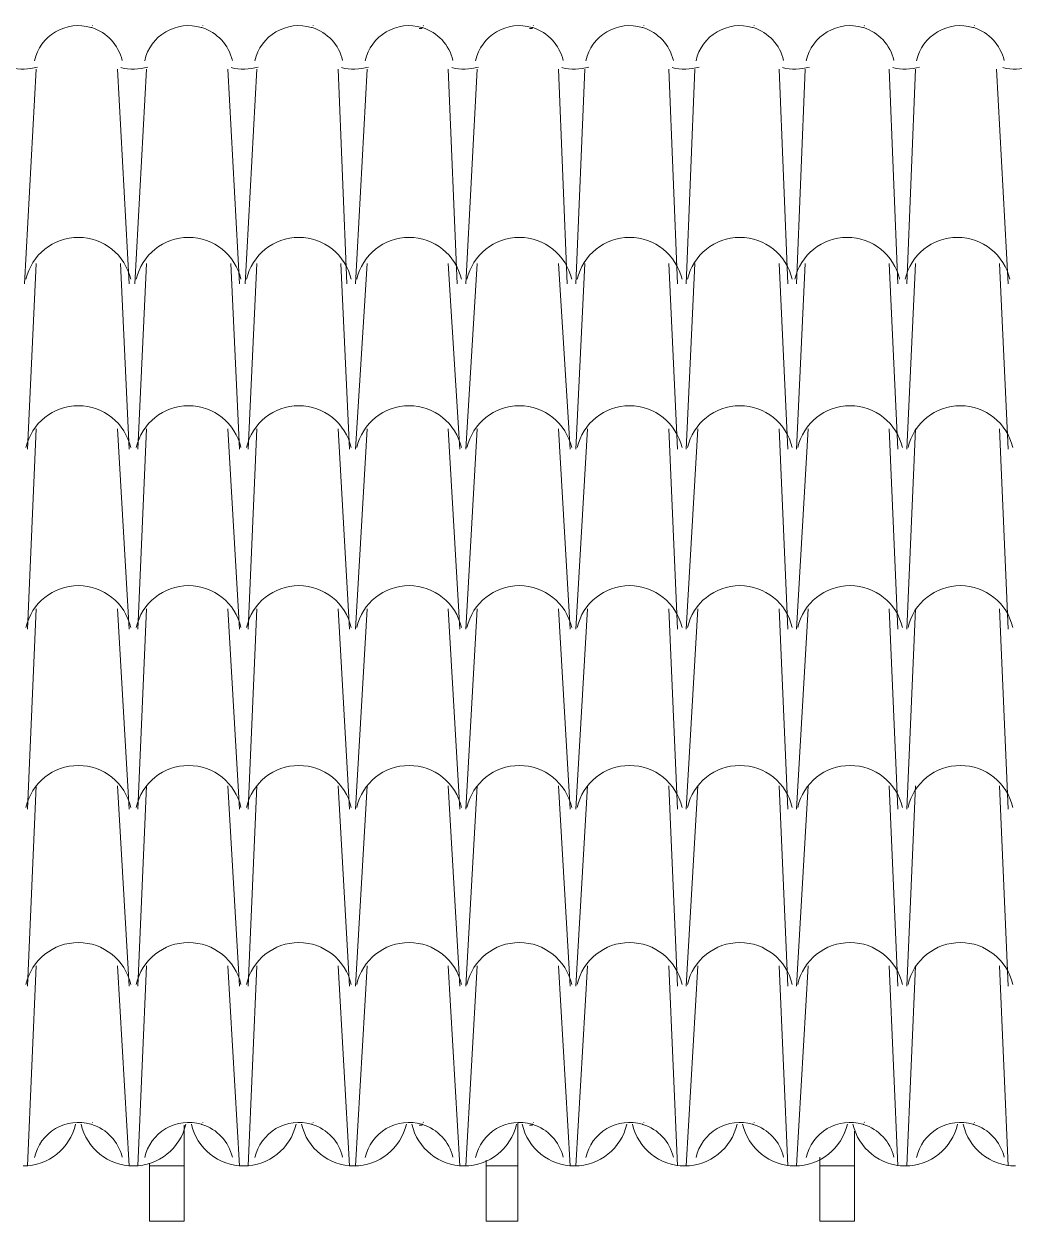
# Model space of a CAD drawing. Header units: millimetres. Extents: x 8329 to 21574, y -433 to 4921.
# Drawn here: x 12481 to 13938, y 3157 to 4918 of the extents above; entities that cross this region are included whole.
import ezdxf

# ---------------------------------------------------------------- set-up
doc = ezdxf.new("R2010")
doc.units = ezdxf.units.MM
doc.layers.add('A-COB-___-___-EXI', color=250, linetype='Continuous', lineweight=25)

msp = doc.modelspace()

# ---------------------------------------------------------------- linework, layer by layer
at = {"layer": 'A-COB-___-___-EXI', "color": 28, "lineweight": 15}
for p, q in [((13062.9, 4911.1), (13067.2, 4911.1)), ((13225.1, 4911.1), (13229.3, 4911.1)), ((12482.4, 4535.5), (12499.5, 4851.4)), ((12636.1, 4535.5), (12619, 4851.4)), ((12644.6, 4535.5), (12661.7, 4851.4)), ((12798.3, 4535.5), (12781.2, 4851.4)), ((12806.8, 4535.5), (12823.9, 4851.4)), ((12956.2, 4535.5), (12943.4, 4851.4)), ((12969, 4535.5), (12986.1, 4851.4)), ((13118.4, 4535.5), (13105.6, 4851.4)), ((13131.2, 4535.5), (13148.2, 4851.4)), ((13280.6, 4535.5), (13267.8, 4851.4)), ((13293.4, 4535.5), (13306.2, 4851.4)), ((13442.7, 4535.5), (13429.9, 4851.4)), ((13455.6, 4535.5), (13468.4, 4851.4)), ((13604.9, 4535.5), (13592.1, 4851.4)), ((13617.7, 4535.5), (13630.5, 4851.4)), ((13767.1, 4535.5), (13754.3, 4851.4)), ((13779.9, 4535.5), (13792.7, 4851.4)), ((13929.3, 4535.5), (13912.2, 4851.4)), ((12486.7, 4292.2), (12499.5, 4565.4)), ((12636.1, 4292.2), (12623.3, 4565.4)), ((12648.9, 4292.2), (12661.7, 4565.4)), ((12798.3, 4292.2), (12785.5, 4565.4)), ((12811.1, 4292.2), (12823.9, 4565.4)), ((12960.4, 4292.2), (12947.6, 4565.4)), ((12969, 4292.2), (12986.1, 4565.4)), ((13122.6, 4292.2), (13105.6, 4565.4)), ((13131.2, 4292.2), (13148.2, 4565.4)), ((13284.8, 4292.2), (13267.8, 4565.4)), ((13293.4, 4292.2), (13306.2, 4565.4)), ((13442.7, 4292.2), (13429.9, 4565.4)), ((13455.6, 4292.2), (13468.4, 4565.4)), ((13604.9, 4292.2), (13592.1, 4565.4)), ((13617.7, 4292.2), (13630.5, 4565.4)), ((13767.1, 4292.2), (13754.3, 4565.4)), ((13779.9, 4292.2), (13792.7, 4565.4)), ((13929.3, 4292.2), (13916.5, 4565.4)), ((12486.7, 4027.6), (12499.5, 4322.1)), ((12636.1, 4027.6), (12619, 4322.1)), ((12648.9, 4027.6), (12661.7, 4322.1)), ((12798.3, 4027.6), (12781.2, 4322.1)), ((12811.1, 4027.6), (12823.9, 4322.1)), ((12960.4, 4027.6), (12943.4, 4322.1)), ((12969, 4027.6), (12986.1, 4322.1)), ((13122.6, 4027.6), (13105.6, 4322.1)), ((13131.2, 4027.6), (13148.2, 4322.1)), ((13284.8, 4027.6), (13267.8, 4322.1)), ((13293.4, 4027.6), (13310.4, 4322.1)), ((13442.7, 4027.6), (13429.9, 4322.1)), ((13455.6, 4027.6), (13472.6, 4322.1)), ((13604.9, 4027.6), (13592.1, 4322.1)), ((13617.7, 4027.6), (13634.8, 4322.1)), ((13767.1, 4027.6), (13754.3, 4322.1)), ((13779.9, 4027.6), (13792.7, 4322.1)), ((13929.3, 4027.6), (13916.5, 4322.1)), ((12486.7, 3763), (12499.5, 4057.5)), ((12636.1, 3763), (12619, 4057.5)), ((12648.9, 3763), (12661.7, 4057.5)), ((12798.3, 3763), (12781.2, 4057.5)), ((12811.1, 3763), (12823.9, 4057.5)), ((12960.4, 3763), (12943.4, 4057.5)), ((12969, 3763), (12986.1, 4057.5)), ((13122.6, 3763), (13105.6, 4057.5)), ((13131.2, 3763), (13148.2, 4057.5)), ((13284.8, 3763), (13267.8, 4057.5)), ((13293.4, 3763), (13310.4, 4057.5)), ((13442.7, 3763), (13429.9, 4057.5)), ((13455.6, 3763), (13472.6, 4057.5)), ((13604.9, 3763), (13592.1, 4057.5)), ((13617.7, 3763), (13634.8, 4057.5)), ((13767.1, 3763), (13754.3, 4057.5)), ((13779.9, 3763), (13792.7, 4057.5)), ((13929.3, 3763), (13916.5, 4057.5)), ((12486.7, 3502.6), (12499.5, 3797.1)), ((12636.1, 3502.6), (12619, 3797.1)), ((12648.9, 3502.6), (12661.7, 3797.1)), ((12798.3, 3502.6), (12781.2, 3797.1)), ((12811.1, 3502.6), (12823.9, 3797.1)), ((12960.4, 3502.6), (12943.4, 3797.1)), ((12969, 3502.6), (12986.1, 3797.1)), ((13122.6, 3502.6), (13105.6, 3797.1)), ((13131.2, 3502.6), (13148.2, 3797.1)), ((13284.8, 3502.6), (13267.8, 3797.1)), ((13293.4, 3502.6), (13310.4, 3797.1)), ((13442.7, 3502.6), (13429.9, 3797.1)), ((13455.6, 3502.6), (13472.6, 3797.1)), ((13604.9, 3502.6), (13592.1, 3797.1)), ((13617.7, 3502.6), (13634.8, 3797.1)), ((13767.1, 3502.6), (13754.3, 3797.1)), ((13779.9, 3502.6), (13792.7, 3797.1)), ((13929.3, 3502.6), (13916.5, 3797.1)), ((12486.7, 3238), (12499.5, 3532.5)), ((12636.1, 3238), (12619, 3532.5)), ((12648.9, 3238), (12661.7, 3532.5)), ((12798.3, 3238), (12781.2, 3532.5)), ((12811.1, 3238), (12823.9, 3532.5)), ((12960.4, 3238), (12943.4, 3532.5)), ((12969, 3238), (12986.1, 3532.5)), ((13122.6, 3238), (13105.6, 3532.5)), ((13131.2, 3238), (13148.2, 3532.5)), ((13284.8, 3238), (13267.8, 3532.5)), ((13293.4, 3238), (13310.4, 3532.5)), ((13442.7, 3238), (13429.9, 3532.5)), ((13455.6, 3238), (13472.6, 3532.5)), ((13604.9, 3238), (13592.1, 3532.5)), ((13617.7, 3238), (13634.8, 3532.5)), ((13767.1, 3238), (13754.3, 3532.5)), ((13779.9, 3238), (13792.7, 3532.5)), ((13929.3, 3238), (13916.5, 3532.5)), ((12717.2, 3238), (12717.2, 3297.8)), ((13062.9, 3297.8), (13067.2, 3297.8)), ((13208, 3238), (13208, 3302)), ((13225.1, 3297.8), (13229.3, 3297.8)), ((13703.1, 3238), (13703.1, 3289.2))]:
    msp.add_line(p, q, dxfattribs=at)
at = {"layer": 'A-COB-___-___-EXI', "color": 28, "lineweight": 15, "flags": 128}
for points in [[(12665.9, 3242.3), (12665.9, 3238), (12717.2, 3238), (12717.2, 3156.9), (12665.9, 3156.9), (12665.9, 3238)], [(13161.1, 3246.5), (13161.1, 3238), (13208, 3238), (13208, 3156.9), (13161.1, 3156.9), (13161.1, 3238)], [(13651.9, 3250.8), (13651.9, 3238), (13703.1, 3238), (13703.1, 3156.9), (13651.9, 3156.9), (13651.9, 3238)]]:
    msp.add_lwpolyline(points, dxfattribs=at)
at = {"layer": 'A-COB-___-___-EXI', "color": 18, "lineweight": 9}
for points in [[(12579.9, 4912.7), (12562.4, 4917.9), (12543.5, 4915.5), (12527.8, 4906.2)], [(12579.9, 4912.7), (12562.4, 4917.9), (12543.5, 4915.5), (12527.8, 4906.2)], [(12582.2, 4915.8), (12582.2, 4915.6), (12582.3, 4915.5), (12582.3, 4915.2)], [(12742.1, 4912.7), (12724.6, 4917.9), (12705.7, 4915.5), (12689.9, 4906.2)], [(12742.1, 4912.7), (12724.6, 4917.9), (12705.7, 4915.5), (12689.9, 4906.2)], [(12744.4, 4915.8), (12744.4, 4915.6), (12744.4, 4915.5), (12744.5, 4915.2)], [(12904.3, 4912.7), (12886.8, 4917.9), (12867.9, 4915.5), (12852.1, 4906.2)], [(12904.3, 4912.7), (12886.8, 4917.9), (12867.9, 4915.5), (12852.1, 4906.2)], [(12906.6, 4915.8), (12906.6, 4915.6), (12906.6, 4915.5), (12906.7, 4915.2)], [(13066.5, 4912.7), (13049, 4917.9), (13030.1, 4915.5), (13014.3, 4906.2)], [(13066.5, 4912.7), (13049, 4917.9), (13030.1, 4915.5), (13014.3, 4906.2)], [(13068.8, 4915.8), (13068.8, 4915.6), (13068.8, 4915.5), (13068.9, 4915.2)], [(13228.7, 4912.7), (13211.1, 4917.9), (13192.3, 4915.5), (13176.5, 4906.2)], [(13228.7, 4912.7), (13211.1, 4917.9), (13192.3, 4915.5), (13176.5, 4906.2)], [(13230.9, 4915.8), (13230.9, 4915.6), (13231, 4915.5), (13231.1, 4915.2)], [(13390.9, 4912.7), (13373.3, 4917.9), (13354.4, 4915.5), (13338.7, 4906.2)], [(13390.9, 4912.7), (13373.3, 4917.9), (13354.4, 4915.5), (13338.7, 4906.2)], [(13393.1, 4915.8), (13393.1, 4915.6), (13393.2, 4915.5), (13393.3, 4915.2)], [(13553.1, 4912.7), (13535.5, 4917.9), (13516.6, 4915.5), (13500.9, 4906.2)], [(13553.1, 4912.7), (13535.5, 4917.9), (13516.6, 4915.5), (13500.9, 4906.2)], [(13555.3, 4915.8), (13555.3, 4915.6), (13555.4, 4915.5), (13555.5, 4915.2)], [(13715.2, 4912.7), (13697.7, 4917.9), (13678.8, 4915.5), (13663.1, 4906.2)], [(13715.2, 4912.7), (13697.7, 4917.9), (13678.8, 4915.5), (13663.1, 4906.2)], [(13717.5, 4915.8), (13717.5, 4915.6), (13717.6, 4915.5), (13717.7, 4915.2)], [(13877.4, 4912.7), (13859.9, 4917.9), (13841, 4915.5), (13825.3, 4906.2)], [(13877.4, 4912.7), (13859.9, 4917.9), (13841, 4915.5), (13825.3, 4906.2)], [(13879.7, 4915.8), (13879.7, 4915.6), (13879.8, 4915.5), (13879.8, 4915.2)], [(12527.8, 4906.2), (12512, 4897), (12500.8, 4881.6), (12496.8, 4863.8)], [(12527.8, 4906.2), (12512, 4897), (12500.8, 4881.6), (12496.8, 4863.8)], [(12581, 4912.4), (12580.6, 4912.5), (12580.3, 4912.6), (12579.9, 4912.7)], [(12625.8, 4864.3), (12620.4, 4887.1), (12603.4, 4905.4), (12581, 4912.4)], [(12625.8, 4864.3), (12620.4, 4887.1), (12603.4, 4905.4), (12581, 4912.4)], [(12689.9, 4906.2), (12674.2, 4897), (12663, 4881.6), (12659, 4863.8)], [(12689.9, 4906.2), (12674.2, 4897), (12663, 4881.6), (12659, 4863.8)], [(12743.2, 4912.4), (12742.8, 4912.5), (12742.5, 4912.6), (12742.1, 4912.7)], [(12788, 4864.3), (12782.6, 4887.1), (12765.6, 4905.4), (12743.2, 4912.4)], [(12788, 4864.3), (12782.6, 4887.1), (12765.6, 4905.4), (12743.2, 4912.4)], [(12852.1, 4906.2), (12836.4, 4897), (12825.2, 4881.6), (12821.2, 4863.8)], [(12852.1, 4906.2), (12836.4, 4897), (12825.2, 4881.6), (12821.2, 4863.8)], [(12905.4, 4912.4), (12905, 4912.5), (12904.7, 4912.6), (12904.3, 4912.7)], [(12950.2, 4864.3), (12944.8, 4887.1), (12927.8, 4905.4), (12905.4, 4912.4)], [(12950.2, 4864.3), (12944.8, 4887.1), (12927.8, 4905.4), (12905.4, 4912.4)], [(13014.3, 4906.2), (12998.6, 4897), (12987.4, 4881.6), (12983.4, 4863.8)], [(13014.3, 4906.2), (12998.6, 4897), (12987.4, 4881.6), (12983.4, 4863.8)], [(13067.6, 4912.4), (13067.2, 4912.5), (13066.9, 4912.6), (13066.5, 4912.7)], [(13112.4, 4864.3), (13107, 4887.1), (13090, 4905.4), (13067.6, 4912.4)], [(13112.4, 4864.3), (13107, 4887.1), (13090, 4905.4), (13067.6, 4912.4)], [(13176.5, 4906.2), (13160.8, 4897), (13149.6, 4881.6), (13145.6, 4863.8)], [(13176.5, 4906.2), (13160.8, 4897), (13149.6, 4881.6), (13145.6, 4863.8)], [(13229.8, 4912.4), (13229.4, 4912.5), (13229.1, 4912.6), (13228.7, 4912.7)], [(13274.5, 4864.3), (13269.2, 4887.1), (13252.2, 4905.4), (13229.8, 4912.4)], [(13274.5, 4864.3), (13269.2, 4887.1), (13252.2, 4905.4), (13229.8, 4912.4)], [(13338.7, 4906.2), (13323, 4897), (13311.8, 4881.6), (13307.8, 4863.8)], [(13338.7, 4906.2), (13323, 4897), (13311.8, 4881.6), (13307.8, 4863.8)], [(13392, 4912.4), (13391.6, 4912.5), (13391.3, 4912.6), (13390.9, 4912.7)], [(13436.7, 4864.3), (13431.3, 4887.1), (13414.3, 4905.4), (13392, 4912.4)], [(13436.7, 4864.3), (13431.3, 4887.1), (13414.3, 4905.4), (13392, 4912.4)], [(13500.9, 4906.2), (13485.2, 4897), (13474, 4881.6), (13470, 4863.8)], [(13500.9, 4906.2), (13485.2, 4897), (13474, 4881.6), (13470, 4863.8)], [(13554.2, 4912.4), (13553.8, 4912.5), (13553.4, 4912.6), (13553.1, 4912.7)], [(13598.9, 4864.3), (13593.5, 4887.1), (13576.5, 4905.4), (13554.2, 4912.4)], [(13598.9, 4864.3), (13593.5, 4887.1), (13576.5, 4905.4), (13554.2, 4912.4)], [(13663.1, 4906.2), (13647.3, 4897), (13636.1, 4881.6), (13632.2, 4863.8)], [(13663.1, 4906.2), (13647.3, 4897), (13636.1, 4881.6), (13632.2, 4863.8)], [(13716.4, 4912.4), (13716, 4912.5), (13715.6, 4912.6), (13715.2, 4912.7)], [(13761.1, 4864.3), (13755.7, 4887.1), (13738.7, 4905.4), (13716.4, 4912.4)], [(13761.1, 4864.3), (13755.7, 4887.1), (13738.7, 4905.4), (13716.4, 4912.4)], [(13825.3, 4906.2), (13809.5, 4897), (13798.3, 4881.6), (13794.3, 4863.8)], [(13825.3, 4906.2), (13809.5, 4897), (13798.3, 4881.6), (13794.3, 4863.8)], [(13878.6, 4912.4), (13878.2, 4912.5), (13877.8, 4912.6), (13877.4, 4912.7)], [(13923.3, 4864.3), (13917.9, 4887.1), (13900.9, 4905.4), (13878.6, 4912.4)], [(13923.3, 4864.3), (13917.9, 4887.1), (13900.9, 4905.4), (13878.6, 4912.4)], [(12461.8, 4853.6), (12474.9, 4850.4), (12488.5, 4850.6), (12501.5, 4854.3)], [(12624, 4853.6), (12637.1, 4850.4), (12650.7, 4850.6), (12663.7, 4854.3)], [(12786.2, 4853.6), (12799.3, 4850.4), (12812.9, 4850.6), (12825.9, 4854.3)], [(12948.4, 4853.6), (12961.5, 4850.4), (12975.1, 4850.6), (12988.1, 4854.3)], [(13110.6, 4853.6), (13123.6, 4850.4), (13137.3, 4850.6), (13150.2, 4854.3)], [(13272.8, 4853.6), (13285.8, 4850.4), (13299.5, 4850.6), (13312.4, 4854.3)], [(13434.9, 4853.6), (13448, 4850.4), (13461.7, 4850.6), (13474.6, 4854.3)], [(13597.1, 4853.6), (13610.2, 4850.4), (13623.9, 4850.6), (13636.8, 4854.3)], [(13759.3, 4853.6), (13772.4, 4850.4), (13786.1, 4850.6), (13799, 4854.3)], [(13921.5, 4853.6), (13934.6, 4850.4), (13948.3, 4850.6), (13961.2, 4854.3)], [(12561.4, 4603.8), (12524.4, 4603.8), (12492.4, 4578.2), (12484.3, 4542.2)], [(12638.4, 4542.2), (12630.3, 4578.2), (12598.3, 4603.8), (12561.4, 4603.8)], [(12723.6, 4603.8), (12686.6, 4603.8), (12654.6, 4578.2), (12646.5, 4542.2)], [(12800.6, 4542.2), (12792.5, 4578.2), (12760.4, 4603.8), (12723.6, 4603.8)], [(12885.8, 4603.8), (12848.8, 4603.8), (12816.8, 4578.2), (12808.7, 4542.2)], [(12962.8, 4542.2), (12954.6, 4578.2), (12922.6, 4603.8), (12885.8, 4603.8)], [(13047.9, 4603.8), (13011, 4603.8), (12979, 4578.2), (12970.9, 4542.2)], [(13125, 4542.2), (13116.8, 4578.2), (13084.8, 4603.8), (13047.9, 4603.8)], [(13210.1, 4603.8), (13173.2, 4603.8), (13141.2, 4578.2), (13133.1, 4542.2)], [(13287.2, 4542.2), (13279, 4578.2), (13247, 4603.8), (13210.1, 4603.8)], [(13372.3, 4603.8), (13335.4, 4603.8), (13303.4, 4578.2), (13295.3, 4542.2)], [(13449.4, 4542.2), (13441.2, 4578.2), (13409.2, 4603.8), (13372.3, 4603.8)], [(13534.5, 4603.8), (13497.6, 4603.8), (13465.6, 4578.2), (13457.5, 4542.2)], [(13611.5, 4542.2), (13603.4, 4578.2), (13571.4, 4603.8), (13534.5, 4603.8)], [(13692.4, 4603.8), (13655.5, 4603.8), (13623.5, 4578.2), (13615.4, 4542.2)], [(13769.5, 4542.2), (13761.3, 4578.2), (13729.3, 4603.8), (13692.4, 4603.8)], [(13854.6, 4603.8), (13817.7, 4603.8), (13785.7, 4578.2), (13777.6, 4542.2)], [(13931.7, 4542.2), (13923.5, 4578.2), (13891.5, 4603.8), (13854.6, 4603.8)], [(12561.4, 4356.3), (12524.4, 4356.3), (12492.4, 4330.6), (12484.3, 4294.6)], [(12638.4, 4294.6), (12630.3, 4330.6), (12598.3, 4356.3), (12561.4, 4356.3)], [(12723.6, 4356.3), (12686.6, 4356.3), (12654.6, 4330.6), (12646.5, 4294.6)], [(12800.6, 4294.6), (12792.5, 4330.6), (12760.4, 4356.3), (12723.6, 4356.3)], [(12885.8, 4356.3), (12848.8, 4356.3), (12816.8, 4330.6), (12808.7, 4294.6)], [(12962.8, 4294.6), (12954.6, 4330.6), (12922.6, 4356.3), (12885.8, 4356.3)], [(13047.9, 4356.3), (13011, 4356.3), (12979, 4330.6), (12970.9, 4294.6)], [(13125, 4294.6), (13116.8, 4330.6), (13084.8, 4356.3), (13047.9, 4356.3)], [(13210.1, 4356.3), (13173.2, 4356.3), (13141.2, 4330.6), (13133.1, 4294.6)], [(13287.2, 4294.6), (13279, 4330.6), (13247, 4356.3), (13210.1, 4356.3)], [(13372.3, 4356.3), (13335.4, 4356.3), (13303.4, 4330.6), (13295.3, 4294.6)], [(13449.4, 4294.6), (13441.2, 4330.6), (13409.2, 4356.3), (13372.3, 4356.3)], [(13534.5, 4356.3), (13497.6, 4356.3), (13465.6, 4330.6), (13457.5, 4294.6)], [(13611.5, 4294.6), (13603.4, 4330.6), (13571.4, 4356.3), (13534.5, 4356.3)], [(13696.7, 4356.3), (13659.8, 4356.3), (13627.7, 4330.6), (13619.7, 4294.6)], [(13773.7, 4294.6), (13765.6, 4330.6), (13733.6, 4356.3), (13696.7, 4356.3)], [(13858.9, 4356.3), (13821.9, 4356.3), (13789.9, 4330.6), (13781.9, 4294.6)], [(13935.9, 4294.6), (13927.8, 4330.6), (13895.8, 4356.3), (13858.9, 4356.3)], [(12561.4, 4091.6), (12524.4, 4091.6), (12492.4, 4066), (12484.3, 4030)], [(12638.4, 4030), (12630.3, 4066), (12598.3, 4091.6), (12561.4, 4091.6)], [(12723.6, 4091.6), (12686.6, 4091.6), (12654.6, 4066), (12646.5, 4030)], [(12800.6, 4030), (12792.5, 4066), (12760.4, 4091.6), (12723.6, 4091.6)], [(12885.8, 4091.6), (12848.8, 4091.6), (12816.8, 4066), (12808.7, 4030)], [(12962.8, 4030), (12954.6, 4066), (12922.6, 4091.6), (12885.8, 4091.6)], [(13047.9, 4091.6), (13011, 4091.6), (12979, 4066), (12970.9, 4030)], [(13125, 4030), (13116.8, 4066), (13084.8, 4091.6), (13047.9, 4091.6)], [(13210.1, 4091.6), (13173.2, 4091.6), (13141.2, 4066), (13133.1, 4030)], [(13287.2, 4030), (13279, 4066), (13247, 4091.6), (13210.1, 4091.6)], [(13372.3, 4091.6), (13335.4, 4091.6), (13303.4, 4066), (13295.3, 4030)], [(13449.4, 4030), (13441.2, 4066), (13409.2, 4091.6), (13372.3, 4091.6)], [(13534.5, 4091.6), (13497.6, 4091.6), (13465.6, 4066), (13457.5, 4030)], [(13611.5, 4030), (13603.4, 4066), (13571.4, 4091.6), (13534.5, 4091.6)], [(13696.7, 4091.6), (13659.8, 4091.6), (13627.7, 4066), (13619.7, 4030)], [(13773.7, 4030), (13765.6, 4066), (13733.6, 4091.6), (13696.7, 4091.6)], [(13858.9, 4091.6), (13821.9, 4091.6), (13789.9, 4066), (13781.9, 4030)], [(13935.9, 4030), (13927.8, 4066), (13895.8, 4091.6), (13858.9, 4091.6)], [(12561.4, 3827), (12524.4, 3827), (12492.4, 3801.4), (12484.3, 3765.4)], [(12638.4, 3765.4), (12630.3, 3801.4), (12598.3, 3827), (12561.4, 3827)], [(12723.6, 3827), (12686.6, 3827), (12654.6, 3801.4), (12646.5, 3765.4)], [(12800.6, 3765.4), (12792.5, 3801.4), (12760.4, 3827), (12723.6, 3827)], [(12885.8, 3827), (12848.8, 3827), (12816.8, 3801.4), (12808.7, 3765.4)], [(12962.8, 3765.4), (12954.6, 3801.4), (12922.6, 3827), (12885.8, 3827)], [(13047.9, 3827), (13011, 3827), (12979, 3801.4), (12970.9, 3765.4)], [(13125, 3765.4), (13116.8, 3801.4), (13084.8, 3827), (13047.9, 3827)], [(13210.1, 3827), (13173.2, 3827), (13141.2, 3801.4), (13133.1, 3765.4)], [(13287.2, 3765.4), (13279, 3801.4), (13247, 3827), (13210.1, 3827)], [(13372.3, 3827), (13335.4, 3827), (13303.4, 3801.4), (13295.3, 3765.4)], [(13449.4, 3765.4), (13441.2, 3801.4), (13409.2, 3827), (13372.3, 3827)], [(13534.5, 3827), (13497.6, 3827), (13465.6, 3801.4), (13457.5, 3765.4)], [(13611.5, 3765.4), (13603.4, 3801.4), (13571.4, 3827), (13534.5, 3827)], [(13696.7, 3827), (13659.8, 3827), (13627.7, 3801.4), (13619.7, 3765.4)], [(13773.7, 3765.4), (13765.6, 3801.4), (13733.6, 3827), (13696.7, 3827)], [(13858.9, 3827), (13821.9, 3827), (13789.9, 3801.4), (13781.9, 3765.4)], [(13935.9, 3765.4), (13927.8, 3801.4), (13895.8, 3827), (13858.9, 3827)], [(12561.4, 3566.6), (12524.4, 3566.6), (12492.4, 3541), (12484.3, 3505)], [(12638.4, 3505), (12630.3, 3541), (12598.3, 3566.6), (12561.4, 3566.6)], [(12723.6, 3566.6), (12686.6, 3566.6), (12654.6, 3541), (12646.5, 3505)], [(12800.6, 3505), (12792.5, 3541), (12760.4, 3566.6), (12723.6, 3566.6)], [(12885.8, 3566.6), (12848.8, 3566.6), (12816.8, 3541), (12808.7, 3505)], [(12962.8, 3505), (12954.6, 3541), (12922.6, 3566.6), (12885.8, 3566.6)], [(13047.9, 3566.6), (13011, 3566.6), (12979, 3541), (12970.9, 3505)], [(13125, 3505), (13116.8, 3541), (13084.8, 3566.6), (13047.9, 3566.6)], [(13210.1, 3566.6), (13173.2, 3566.6), (13141.2, 3541), (13133.1, 3505)], [(13287.2, 3505), (13279, 3541), (13247, 3566.6), (13210.1, 3566.6)], [(13372.3, 3566.6), (13335.4, 3566.6), (13303.4, 3541), (13295.3, 3505)], [(13449.4, 3505), (13441.2, 3541), (13409.2, 3566.6), (13372.3, 3566.6)], [(13534.5, 3566.6), (13497.6, 3566.6), (13465.6, 3541), (13457.5, 3505)], [(13611.5, 3505), (13603.4, 3541), (13571.4, 3566.6), (13534.5, 3566.6)], [(13696.7, 3566.6), (13659.8, 3566.6), (13627.7, 3541), (13619.7, 3505)], [(13773.7, 3505), (13765.6, 3541), (13733.6, 3566.6), (13696.7, 3566.6)], [(13858.9, 3566.6), (13821.9, 3566.6), (13789.9, 3541), (13781.9, 3505)], [(13935.9, 3505), (13927.8, 3541), (13895.8, 3566.6), (13858.9, 3566.6)], [(12480.3, 3238), (12517.2, 3238), (12549.2, 3263.6), (12557.3, 3299.6)], [(12579.9, 3299.4), (12562.4, 3304.5), (12543.5, 3302.2), (12527.8, 3292.9)], [(12579.9, 3299.4), (12562.4, 3304.5), (12543.5, 3302.2), (12527.8, 3292.9)], [(12565.4, 3299.6), (12573.5, 3263.6), (12605.5, 3238), (12642.5, 3238)], [(12581, 3299), (12580.6, 3299.2), (12580.3, 3299.2), (12579.9, 3299.4)], [(12625.8, 3250.9), (12620.4, 3273.8), (12603.4, 3292.1), (12581, 3299)], [(12625.8, 3250.9), (12620.4, 3273.8), (12603.4, 3292.1), (12581, 3299)], [(12582.2, 3302.4), (12582.2, 3302.2), (12582.3, 3302.1), (12582.3, 3301.9)], [(12642.5, 3238), (12679.3, 3238), (12711.4, 3263.6), (12719.5, 3299.6)], [(12742.1, 3299.4), (12724.6, 3304.5), (12705.7, 3302.2), (12689.9, 3292.9)], [(12742.1, 3299.4), (12724.6, 3304.5), (12705.7, 3302.2), (12689.9, 3292.9)], [(12727.6, 3299.6), (12735.7, 3263.6), (12767.7, 3238), (12804.7, 3238)], [(12743.2, 3299), (12742.8, 3299.2), (12742.5, 3299.2), (12742.1, 3299.4)], [(12788, 3250.9), (12782.6, 3273.8), (12765.6, 3292.1), (12743.2, 3299)], [(12788, 3250.9), (12782.6, 3273.8), (12765.6, 3292.1), (12743.2, 3299)], [(12744.4, 3302.4), (12744.4, 3302.2), (12744.4, 3302.1), (12744.5, 3301.9)], [(12804.7, 3238), (12841.5, 3238), (12873.5, 3263.6), (12881.7, 3299.6)], [(12904.3, 3299.4), (12886.8, 3304.5), (12867.9, 3302.2), (12852.1, 3292.9)], [(12904.3, 3299.4), (12886.8, 3304.5), (12867.9, 3302.2), (12852.1, 3292.9)], [(12889.8, 3299.6), (12897.9, 3263.6), (12929.9, 3238), (12966.8, 3238)], [(12905.4, 3299), (12905, 3299.2), (12904.7, 3299.2), (12904.3, 3299.4)], [(12950.2, 3250.9), (12944.8, 3273.8), (12927.8, 3292.1), (12905.4, 3299)], [(12950.2, 3250.9), (12944.8, 3273.8), (12927.8, 3292.1), (12905.4, 3299)], [(12906.6, 3302.4), (12906.6, 3302.2), (12906.6, 3302.1), (12906.7, 3301.9)], [(12966.8, 3238), (13003.7, 3238), (13035.7, 3263.6), (13043.9, 3299.6)], [(13066.5, 3299.4), (13049, 3304.5), (13030.1, 3302.2), (13014.3, 3292.9)], [(13066.5, 3299.4), (13049, 3304.5), (13030.1, 3302.2), (13014.3, 3292.9)], [(13052, 3299.6), (13060.1, 3263.6), (13092.1, 3238), (13129, 3238)], [(13067.6, 3299), (13067.2, 3299.2), (13066.9, 3299.2), (13066.5, 3299.4)], [(13112.4, 3250.9), (13107, 3273.8), (13090, 3292.1), (13067.6, 3299)], [(13112.4, 3250.9), (13107, 3273.8), (13090, 3292.1), (13067.6, 3299)], [(13068.8, 3302.4), (13068.8, 3302.2), (13068.8, 3302.1), (13068.9, 3301.9)], [(13129, 3238), (13165.9, 3238), (13197.9, 3263.6), (13206.1, 3299.6)], [(13228.7, 3299.4), (13211.1, 3304.5), (13192.3, 3302.2), (13176.5, 3292.9)], [(13228.7, 3299.4), (13211.1, 3304.5), (13192.3, 3302.2), (13176.5, 3292.9)], [(13214.2, 3299.6), (13222.3, 3263.6), (13254.3, 3238), (13291.2, 3238)], [(13229.8, 3299), (13229.4, 3299.2), (13229.1, 3299.2), (13228.7, 3299.4)], [(13274.5, 3250.9), (13269.2, 3273.8), (13252.2, 3292.1), (13229.8, 3299)], [(13274.5, 3250.9), (13269.2, 3273.8), (13252.2, 3292.1), (13229.8, 3299)], [(13230.9, 3302.4), (13230.9, 3302.2), (13231, 3302.1), (13231.1, 3301.9)], [(13291.2, 3238), (13328.1, 3238), (13360.1, 3263.6), (13368.3, 3299.6)], [(13390.9, 3299.4), (13373.3, 3304.5), (13354.4, 3302.2), (13338.7, 3292.9)], [(13390.9, 3299.4), (13373.3, 3304.5), (13354.4, 3302.2), (13338.7, 3292.9)], [(13376.4, 3299.6), (13384.5, 3263.6), (13416.5, 3238), (13453.4, 3238)], [(13392, 3299), (13391.6, 3299.2), (13391.3, 3299.2), (13390.9, 3299.4)], [(13436.7, 3250.9), (13431.3, 3273.8), (13414.3, 3292.1), (13392, 3299)], [(13436.7, 3250.9), (13431.3, 3273.8), (13414.3, 3292.1), (13392, 3299)], [(13393.1, 3302.4), (13393.1, 3302.2), (13393.2, 3302.1), (13393.3, 3301.9)], [(13453.4, 3238), (13490.3, 3238), (13522.3, 3263.6), (13530.5, 3299.6)], [(13553.1, 3299.4), (13535.5, 3304.5), (13516.6, 3302.2), (13500.9, 3292.9)], [(13553.1, 3299.4), (13535.5, 3304.5), (13516.6, 3302.2), (13500.9, 3292.9)], [(13538.6, 3299.6), (13546.7, 3263.6), (13578.7, 3238), (13615.6, 3238)], [(13554.2, 3299), (13553.8, 3299.2), (13553.4, 3299.2), (13553.1, 3299.4)], [(13598.9, 3250.9), (13593.5, 3273.8), (13576.5, 3292.1), (13554.2, 3299)], [(13598.9, 3250.9), (13593.5, 3273.8), (13576.5, 3292.1), (13554.2, 3299)], [(13555.3, 3302.4), (13555.3, 3302.2), (13555.4, 3302.1), (13555.5, 3301.9)], [(13615.6, 3238), (13652.5, 3238), (13684.5, 3263.6), (13692.6, 3299.6)], [(13715.2, 3299.4), (13697.7, 3304.5), (13678.8, 3302.2), (13663.1, 3292.9)], [(13715.2, 3299.4), (13697.7, 3304.5), (13678.8, 3302.2), (13663.1, 3292.9)], [(13700.8, 3299.6), (13708.8, 3263.6), (13740.9, 3238), (13777.8, 3238)], [(13716.4, 3299), (13716, 3299.2), (13715.6, 3299.2), (13715.2, 3299.4)], [(13761.1, 3250.9), (13755.7, 3273.8), (13738.7, 3292.1), (13716.4, 3299)], [(13761.1, 3250.9), (13755.7, 3273.8), (13738.7, 3292.1), (13716.4, 3299)], [(13717.5, 3302.4), (13717.5, 3302.2), (13717.6, 3302.1), (13717.7, 3301.9)], [(13777.8, 3238), (13814.7, 3238), (13846.7, 3263.6), (13854.8, 3299.6)], [(13877.4, 3299.4), (13859.9, 3304.5), (13841, 3302.2), (13825.3, 3292.9)], [(13877.4, 3299.4), (13859.9, 3304.5), (13841, 3302.2), (13825.3, 3292.9)], [(13863, 3299.6), (13871, 3263.6), (13903, 3238), (13940, 3238)], [(13878.6, 3299), (13878.2, 3299.2), (13877.8, 3299.2), (13877.4, 3299.4)], [(13923.3, 3250.9), (13917.9, 3273.8), (13900.9, 3292.1), (13878.6, 3299)], [(13923.3, 3250.9), (13917.9, 3273.8), (13900.9, 3292.1), (13878.6, 3299)], [(13879.7, 3302.4), (13879.7, 3302.2), (13879.8, 3302.1), (13879.8, 3301.9)], [(12527.8, 3292.9), (12512, 3283.6), (12500.8, 3268.2), (12496.8, 3250.4)], [(12527.8, 3292.9), (12512, 3283.6), (12500.8, 3268.2), (12496.8, 3250.4)], [(12689.9, 3292.9), (12674.2, 3283.6), (12663, 3268.2), (12659, 3250.4)], [(12689.9, 3292.9), (12674.2, 3283.6), (12663, 3268.2), (12659, 3250.4)], [(12852.1, 3292.9), (12836.4, 3283.6), (12825.2, 3268.2), (12821.2, 3250.4)], [(12852.1, 3292.9), (12836.4, 3283.6), (12825.2, 3268.2), (12821.2, 3250.4)], [(13014.3, 3292.9), (12998.6, 3283.6), (12987.4, 3268.2), (12983.4, 3250.4)], [(13014.3, 3292.9), (12998.6, 3283.6), (12987.4, 3268.2), (12983.4, 3250.4)], [(13176.5, 3292.9), (13160.8, 3283.6), (13149.6, 3268.2), (13145.6, 3250.4)], [(13176.5, 3292.9), (13160.8, 3283.6), (13149.6, 3268.2), (13145.6, 3250.4)], [(13338.7, 3292.9), (13323, 3283.6), (13311.8, 3268.2), (13307.8, 3250.4)], [(13338.7, 3292.9), (13323, 3283.6), (13311.8, 3268.2), (13307.8, 3250.4)], [(13500.9, 3292.9), (13485.2, 3283.6), (13474, 3268.2), (13470, 3250.4)], [(13500.9, 3292.9), (13485.2, 3283.6), (13474, 3268.2), (13470, 3250.4)], [(13663.1, 3292.9), (13647.3, 3283.6), (13636.1, 3268.2), (13632.2, 3250.4)], [(13663.1, 3292.9), (13647.3, 3283.6), (13636.1, 3268.2), (13632.2, 3250.4)], [(13825.3, 3292.9), (13809.5, 3283.6), (13798.3, 3268.2), (13794.3, 3250.4)], [(13825.3, 3292.9), (13809.5, 3283.6), (13798.3, 3268.2), (13794.3, 3250.4)]]:
    msp.add_open_spline(points, degree=3, dxfattribs=at)

doc.saveas('drawing.dxf')
